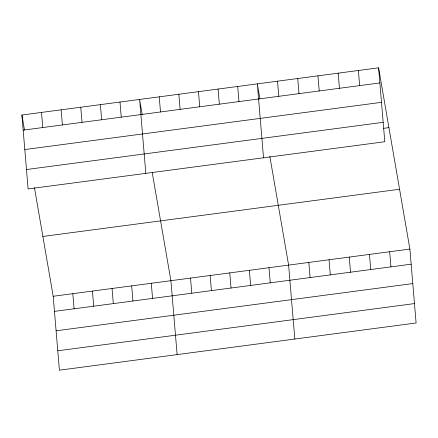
<?xml version="1.0" encoding="UTF-8"?>
<svg xmlns="http://www.w3.org/2000/svg" width="438" height="438" viewBox="0 0 438 438"><rect width="100%" height="100%" fill="white"/><g stroke="black" fill="none" stroke-linecap="round" stroke-linejoin="round"><path stroke-width="0.66" d="M378.596 67.813L384.805 141.731L28.109 188.937L21.9 115.019L378.596 67.813L409.891 249.063L416.1 322.981L59.404 370.187L53.195 296.269L34.427 187.557M23.17 130.141L379.866 82.935M24.802 149.544L381.493 102.339M26.477 169.533L383.173 122.328M383.535 128.339L388.922 127.628M42.869 236.454L399.565 189.254M53.195 296.269L409.891 249.063M54.465 311.391L411.162 264.185M56.097 330.794L412.793 283.589M57.772 350.783L414.468 303.583M259.904 98.818L257.32 83.861L263.528 157.784M269.846 156.404L288.615 265.116L294.823 339.034M142.191 114.395L139.607 99.437L145.816 173.36M152.249 172.649L170.908 280.692L177.116 354.61M21.9 115.019L24.484 129.971M389.678 251.74L390.948 266.862M358.383 70.491L359.653 85.613M369.469 254.412L370.74 269.534M338.169 73.162L339.439 88.284M349.256 257.09L350.526 272.212M317.955 75.84L319.225 90.962M329.042 259.761L330.312 274.883M297.747 78.511L299.017 93.633M308.828 262.439L310.099 277.561M277.533 81.189L278.803 96.311M268.998 267.711L270.268 282.833M237.703 86.461L238.973 101.583M249.381 270.306L250.651 285.428M218.08 89.056L219.35 104.178M229.764 272.901L231.029 288.023M198.463 91.651L199.733 106.773M210.141 275.497L211.412 290.618M178.846 94.247L180.117 109.369M190.525 278.092L191.795 293.214M159.229 96.842L160.5 111.964M151.291 283.287L152.555 298.409M119.99 102.038L121.26 117.16M131.668 285.883L132.938 301.005M100.373 104.633L101.643 119.755M112.051 288.478L113.322 303.6M80.756 107.228L82.026 122.35M92.434 291.073L93.705 306.195M61.134 109.823L62.404 124.945M72.817 293.674L74.088 308.795M41.517 112.418L42.787 127.54"/></g></svg>
